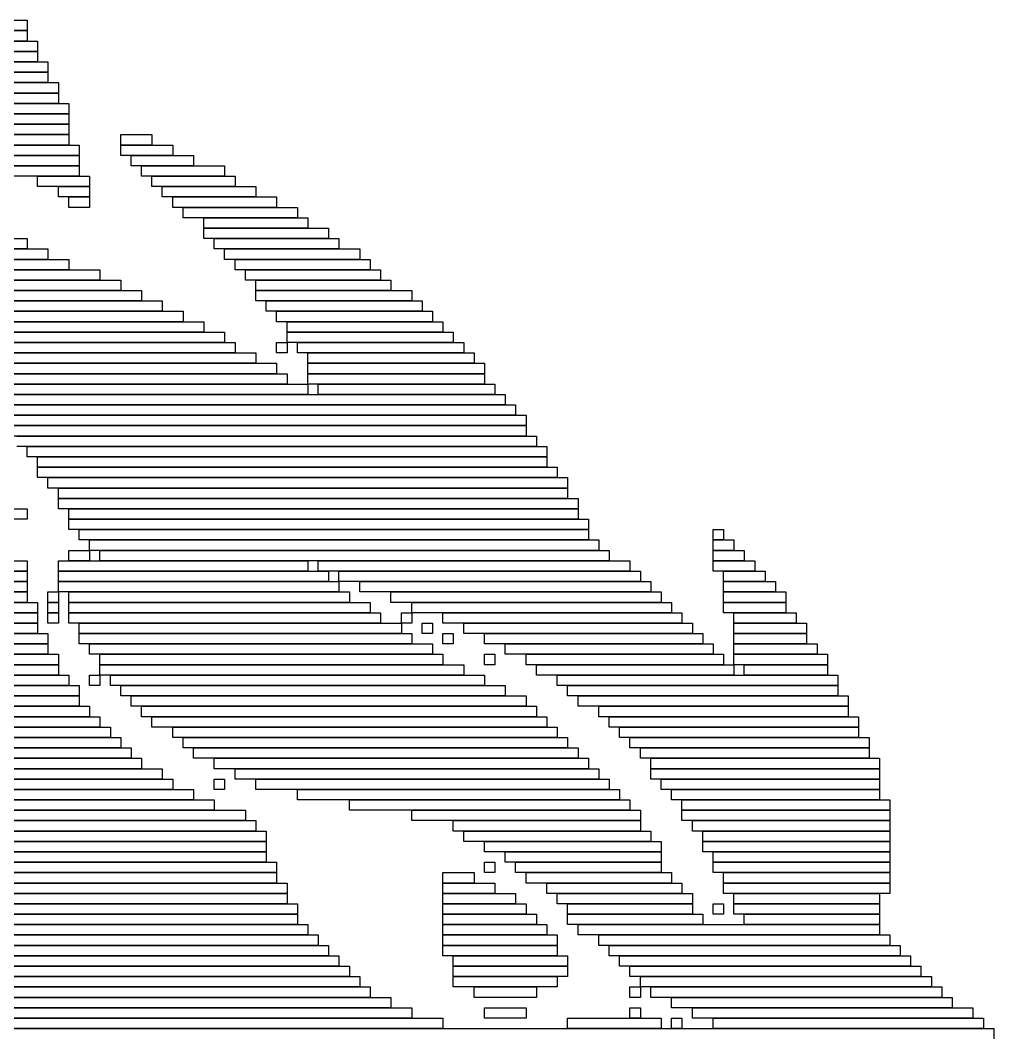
# Model space of a CAD drawing. Extents: x 335 to 669, y 335 to 672.
# Drawn here: x 521.3 to 615, y 493.5 to 591 of the extents above; entities that cross this region are included whole.
import ezdxf

# ---------------------------------------------------------------- set-up
doc = ezdxf.new("R2010")
doc.units = 0

msp = doc.modelspace()

# ---------------------------------------------------------------- linework, layer by layer
for p, q in [((486, 591), (522, 591)), ((522, 591), (522, 590)), ((522, 590), (486, 590)), ((486, 590), (522, 590)), ((522, 590), (522, 589)), ((522, 589), (486, 589)), ((487, 589), (523, 589)), ((523, 589), (523, 588)), ((523, 588), (487, 588)), ((487, 588), (523, 588)), ((523, 588), (523, 587)), ((523, 587), (487, 587)), ((488, 587), (524, 587)), ((524, 587), (524, 586)), ((524, 586), (488, 586)), ((488, 586), (524, 586)), ((524, 586), (524, 585)), ((524, 585), (488, 585)), ((488, 585), (525, 585)), ((525, 585), (525, 584)), ((525, 584), (488, 584)), ((489, 584), (525, 584)), ((525, 584), (525, 583)), ((525, 583), (489, 583)), ((494, 583), (526, 583)), ((526, 583), (526, 582)), ((526, 582), (494, 582)), ((504, 582), (526, 582)), ((526, 582), (526, 581)), ((526, 581), (504, 581)), ((508, 581), (526, 581)), ((526, 581), (526, 580)), ((526, 580), (508, 580)), ((511, 580), (526, 580)), ((526, 580), (526, 579)), ((531, 580), (534, 580)), ((531, 579), (531, 580)), ((534, 580), (534, 579)), ((526, 579), (511, 579)), ((514, 579), (527, 579)), ((527, 579), (527, 578)), ((534, 579), (531, 579)), ((531, 579), (536, 579)), ((531, 578), (531, 579)), ((536, 579), (536, 578)), ((527, 578), (514, 578)), ((517, 578), (527, 578)), ((527, 578), (527, 577)), ((536, 578), (531, 578)), ((532, 578), (538, 578)), ((532, 577), (532, 578)), ((538, 578), (538, 577)), ((527, 577), (517, 577)), ((520, 577), (527, 577)), ((527, 577), (527, 576)), ((538, 577), (532, 577)), ((533, 577), (541, 577)), ((533, 576), (533, 577)), ((541, 577), (541, 576)), ((527, 576), (520, 576)), ((523, 576), (528, 576)), ((523, 575), (523, 576)), ((528, 576), (528, 575)), ((541, 576), (533, 576)), ((534, 576), (542, 576)), ((534, 575), (534, 576)), ((542, 576), (542, 575)), ((528, 575), (523, 575)), ((525, 575), (528, 575)), ((525, 574), (525, 575)), ((528, 575), (528, 574)), ((542, 575), (534, 575)), ((535, 575), (544, 575)), ((535, 574), (535, 575)), ((544, 575), (544, 574)), ((528, 574), (525, 574)), ((526, 574), (528, 574)), ((526, 573), (526, 574)), ((528, 574), (528, 573)), ((544, 574), (535, 574)), ((536, 574), (546, 574)), ((536, 573), (536, 574)), ((546, 574), (546, 573)), ((528, 573), (526, 573)), ((546, 573), (536, 573)), ((537, 573), (548, 573)), ((537, 572), (537, 573)), ((548, 573), (548, 572)), ((548, 572), (537, 572)), ((539, 572), (549, 572)), ((539, 571), (539, 572)), ((549, 572), (549, 571)), ((549, 571), (539, 571)), ((539, 571), (551, 571)), ((539, 570), (539, 571)), ((551, 571), (551, 570)), ((500, 570), (522, 570)), ((522, 570), (522, 569)), ((551, 570), (539, 570)), ((540, 570), (552, 570)), ((540, 569), (540, 570)), ((552, 570), (552, 569)), ((522, 569), (500, 569)), ((501, 569), (524, 569)), ((524, 569), (524, 568)), ((552, 569), (540, 569)), ((541, 569), (554, 569)), ((541, 568), (541, 569)), ((554, 569), (554, 568)), ((524, 568), (501, 568)), ((502, 568), (526, 568)), ((526, 568), (526, 567)), ((554, 568), (541, 568)), ((542, 568), (555, 568)), ((542, 567), (542, 568)), ((555, 568), (555, 567)), ((526, 567), (502, 567)), ((503, 567), (529, 567)), ((529, 567), (529, 566)), ((555, 567), (542, 567)), ((543, 567), (556, 567)), ((543, 566), (543, 567)), ((556, 567), (556, 566)), ((529, 566), (503, 566)), ((504, 566), (531, 566)), ((531, 566), (531, 565)), ((556, 566), (543, 566)), ((544, 566), (557, 566)), ((544, 565), (544, 566)), ((557, 566), (557, 565)), ((531, 565), (504, 565)), ((505, 565), (533, 565)), ((533, 565), (533, 564)), ((557, 565), (544, 565)), ((544, 565), (559, 565)), ((544, 564), (544, 565)), ((559, 565), (559, 564)), ((533, 564), (505, 564)), ((507, 564), (535, 564)), ((535, 564), (535, 563)), ((559, 564), (544, 564)), ((545, 564), (560, 564)), ((545, 563), (545, 564)), ((560, 564), (560, 563)), ((535, 563), (507, 563)), ((508, 563), (537, 563)), ((537, 563), (537, 562)), ((560, 563), (545, 563)), ((546, 563), (561, 563)), ((546, 562), (546, 563)), ((561, 563), (561, 562)), ((537, 562), (508, 562)), ((509, 562), (539, 562)), ((539, 562), (539, 561)), ((561, 562), (546, 562)), ((547, 562), (562, 562)), ((547, 561), (547, 562)), ((562, 562), (562, 561)), ((539, 561), (509, 561)), ((510, 561), (541, 561)), ((541, 561), (541, 560)), ((562, 561), (547, 561)), ((547, 561), (563, 561)), ((547, 560), (547, 561)), ((563, 561), (563, 560)), ((541, 560), (510, 560)), ((511, 560), (542, 560)), ((542, 560), (542, 559)), ((546, 560), (547, 560)), ((546, 559), (546, 560)), ((563, 560), (547, 560)), ((547, 560), (547, 559)), ((548, 560), (564, 560)), ((548, 559), (548, 560)), ((564, 560), (564, 559)), ((542, 559), (511, 559)), ((512, 559), (544, 559)), ((544, 559), (544, 558)), ((547, 559), (546, 559)), ((564, 559), (548, 559)), ((549, 559), (565, 559)), ((549, 558), (549, 559)), ((565, 559), (565, 558)), ((544, 558), (512, 558)), ((514, 558), (546, 558)), ((546, 558), (546, 557)), ((565, 558), (549, 558)), ((549, 558), (566, 558)), ((549, 557), (549, 558)), ((566, 558), (566, 557)), ((546, 557), (514, 557)), ((515, 557), (547, 557)), ((547, 557), (547, 556)), ((566, 557), (549, 557)), ((549, 557), (566, 557)), ((549, 556), (549, 557)), ((566, 557), (566, 556)), ((547, 556), (515, 556)), ((515, 556), (549, 556)), ((566, 556), (549, 556)), ((549, 556), (549, 555)), ((550, 556), (567, 556)), ((550, 555), (550, 556)), ((567, 556), (567, 555)), ((549, 555), (515, 555)), ((516, 555), (568, 555)), ((567, 555), (550, 555)), ((568, 555), (568, 554)), ((568, 554), (516, 554)), ((517, 554), (569, 554)), ((569, 554), (569, 553)), ((569, 553), (517, 553)), ((518, 553), (570, 553)), ((570, 553), (570, 552)), ((570, 552), (518, 552)), ((520, 552), (570, 552)), ((570, 552), (570, 551)), ((570, 551), (520, 551)), ((521, 551), (571, 551)), ((571, 551), (571, 550)), ((571, 550), (521, 550)), ((522, 550), (572, 550)), ((522, 549), (522, 550)), ((572, 550), (572, 549)), ((572, 549), (522, 549)), ((523, 549), (572, 549)), ((523, 548), (523, 549)), ((572, 549), (572, 548)), ((572, 548), (523, 548)), ((523, 548), (573, 548)), ((523, 547), (523, 548)), ((573, 548), (573, 547)), ((573, 547), (523, 547)), ((524, 547), (574, 547)), ((524, 546), (524, 547)), ((574, 547), (574, 546)), ((574, 546), (524, 546)), ((525, 546), (574, 546)), ((525, 545), (525, 546)), ((574, 546), (574, 545)), ((574, 545), (525, 545)), ((525, 545), (575, 545)), ((525, 544), (525, 545)), ((575, 545), (575, 544)), ((461, 544), (522, 544)), ((522, 544), (522, 543)), ((575, 544), (525, 544)), ((526, 544), (575, 544)), ((526, 543), (526, 544)), ((575, 544), (575, 543)), ((522, 543), (461, 543)), ((575, 543), (526, 543)), ((526, 543), (576, 543)), ((526, 542), (526, 543)), ((576, 543), (576, 542)), ((576, 542), (526, 542)), ((527, 542), (576, 542)), ((527, 541), (527, 542)), ((576, 542), (576, 541)), ((588, 542), (589, 542)), ((588, 541), (588, 542)), ((589, 542), (589, 541)), ((576, 541), (527, 541)), ((528, 541), (577, 541)), ((528, 540), (528, 541)), ((577, 541), (577, 540)), ((589, 541), (588, 541)), ((588, 541), (590, 541)), ((588, 540), (588, 541)), ((590, 541), (590, 540)), ((526, 540), (528, 540)), ((526, 539), (526, 540)), ((577, 540), (528, 540)), ((528, 540), (528, 539)), ((529, 540), (578, 540)), ((529, 539), (529, 540)), ((578, 540), (578, 539)), ((590, 540), (588, 540)), ((588, 540), (591, 540)), ((588, 539), (588, 540)), ((591, 540), (591, 539)), ((467, 539), (522, 539)), ((522, 539), (522, 538)), ((525, 539), (549, 539)), ((525, 538), (525, 539)), ((528, 539), (526, 539)), ((578, 539), (529, 539)), ((549, 539), (549, 538)), ((550, 539), (580, 539)), ((550, 538), (550, 539)), ((580, 539), (580, 538)), ((591, 539), (588, 539)), ((588, 539), (592, 539)), ((588, 538), (588, 539)), ((592, 539), (592, 538)), ((522, 538), (467, 538)), ((469, 538), (522, 538)), ((522, 538), (522, 537)), ((549, 538), (525, 538)), ((525, 538), (551, 538)), ((525, 537), (525, 538)), ((580, 538), (550, 538)), ((551, 538), (551, 537)), ((552, 538), (581, 538)), ((552, 537), (552, 538)), ((581, 538), (581, 537)), ((592, 538), (588, 538)), ((589, 538), (593, 538)), ((589, 537), (589, 538)), ((593, 538), (593, 537)), ((522, 537), (469, 537)), ((472, 537), (522, 537)), ((522, 537), (522, 536)), ((551, 537), (525, 537)), ((525, 537), (552, 537)), ((525, 536), (525, 537)), ((581, 537), (552, 537)), ((552, 537), (552, 536)), ((554, 537), (582, 537)), ((554, 536), (554, 537)), ((582, 537), (582, 536)), ((593, 537), (589, 537)), ((589, 537), (594, 537)), ((589, 536), (589, 537)), ((594, 537), (594, 536)), ((522, 536), (472, 536)), ((475, 536), (522, 536)), ((522, 536), (522, 535)), ((524, 536), (525, 536)), ((524, 535), (524, 536)), ((552, 536), (525, 536)), ((525, 536), (525, 535)), ((526, 536), (553, 536)), ((526, 535), (526, 536)), ((553, 536), (553, 535)), ((582, 536), (554, 536)), ((557, 536), (583, 536)), ((557, 535), (557, 536)), ((583, 536), (583, 535)), ((594, 536), (589, 536)), ((589, 536), (595, 536)), ((589, 535), (589, 536)), ((595, 536), (595, 535)), ((522, 535), (475, 535)), ((479, 535), (523, 535)), ((523, 535), (523, 534)), ((525, 535), (524, 535)), ((524, 535), (525, 535)), ((524, 534), (524, 535)), ((525, 535), (525, 534)), ((553, 535), (526, 535)), ((526, 535), (555, 535)), ((526, 534), (526, 535)), ((555, 535), (555, 534)), ((583, 535), (557, 535)), ((559, 535), (584, 535)), ((559, 534), (559, 535)), ((584, 535), (584, 534)), ((595, 535), (589, 535)), ((589, 535), (595, 535)), ((589, 534), (589, 535)), ((595, 535), (595, 534)), ((523, 534), (479, 534)), ((481, 534), (523, 534)), ((523, 534), (523, 533)), ((525, 534), (524, 534)), ((524, 534), (525, 534)), ((524, 533), (524, 534)), ((525, 534), (525, 533)), ((555, 534), (526, 534)), ((526, 534), (556, 534)), ((526, 533), (526, 534)), ((556, 534), (556, 533)), ((558, 534), (559, 534)), ((558, 533), (558, 534)), ((584, 534), (559, 534)), ((559, 534), (559, 533)), ((562, 534), (585, 534)), ((562, 533), (562, 534)), ((585, 534), (585, 533)), ((595, 534), (589, 534)), ((590, 534), (596, 534)), ((590, 533), (590, 534)), ((596, 534), (596, 533)), ((523, 533), (481, 533)), ((484, 533), (523, 533)), ((523, 533), (523, 532)), ((525, 533), (524, 533)), ((556, 533), (526, 533)), ((527, 533), (558, 533)), ((527, 532), (527, 533)), ((559, 533), (558, 533)), ((558, 533), (558, 532)), ((560, 533), (561, 533)), ((560, 532), (560, 533)), ((561, 533), (561, 532)), ((585, 533), (562, 533)), ((564, 533), (586, 533)), ((564, 532), (564, 533)), ((586, 533), (586, 532)), ((596, 533), (590, 533)), ((590, 533), (597, 533)), ((590, 532), (590, 533)), ((597, 533), (597, 532)), ((523, 532), (484, 532)), ((486, 532), (524, 532)), ((524, 532), (524, 531)), ((558, 532), (527, 532)), ((527, 532), (559, 532)), ((527, 531), (527, 532)), ((559, 532), (559, 531)), ((561, 532), (560, 532)), ((562, 532), (563, 532)), ((562, 531), (562, 532)), ((563, 532), (563, 531)), ((586, 532), (564, 532)), ((566, 532), (587, 532)), ((566, 531), (566, 532)), ((587, 532), (587, 531)), ((597, 532), (590, 532)), ((590, 532), (597, 532)), ((590, 531), (590, 532)), ((597, 532), (597, 531)), ((524, 531), (486, 531)), ((488, 531), (524, 531)), ((524, 531), (524, 530)), ((559, 531), (527, 531)), ((528, 531), (561, 531)), ((528, 530), (528, 531)), ((561, 531), (561, 530)), ((563, 531), (562, 531)), ((587, 531), (566, 531)), ((568, 531), (588, 531)), ((568, 530), (568, 531)), ((588, 531), (588, 530)), ((597, 531), (590, 531)), ((590, 531), (598, 531)), ((590, 530), (590, 531)), ((598, 531), (598, 530)), ((524, 530), (488, 530)), ((489, 530), (525, 530)), ((525, 530), (525, 529)), ((561, 530), (528, 530)), ((529, 530), (562, 530)), ((529, 529), (529, 530)), ((562, 530), (562, 529)), ((566, 530), (567, 530)), ((566, 529), (566, 530)), ((567, 530), (567, 529)), ((588, 530), (568, 530)), ((570, 530), (589, 530)), ((570, 529), (570, 530)), ((589, 530), (589, 529)), ((598, 530), (590, 530)), ((590, 530), (599, 530)), ((590, 529), (590, 530)), ((599, 530), (599, 529)), ((525, 529), (489, 529)), ((490, 529), (525, 529)), ((525, 529), (525, 528)), ((562, 529), (529, 529)), ((529, 529), (564, 529)), ((529, 528), (529, 529)), ((564, 529), (564, 528)), ((567, 529), (566, 529)), ((589, 529), (570, 529)), ((571, 529), (590, 529)), ((571, 528), (571, 529)), ((599, 529), (590, 529)), ((590, 529), (590, 528)), ((591, 529), (599, 529)), ((591, 528), (591, 529)), ((599, 529), (599, 528)), ((525, 528), (490, 528)), ((492, 528), (526, 528)), ((526, 528), (526, 527)), ((528, 528), (529, 528)), ((528, 527), (528, 528)), ((564, 528), (529, 528)), ((529, 528), (529, 527)), ((530, 528), (566, 528)), ((530, 527), (530, 528)), ((566, 528), (566, 527)), ((590, 528), (571, 528)), ((573, 528), (600, 528)), ((573, 527), (573, 528)), ((599, 528), (591, 528)), ((600, 528), (600, 527)), ((526, 527), (492, 527)), ((493, 527), (527, 527)), ((527, 527), (527, 526)), ((529, 527), (528, 527)), ((566, 527), (530, 527)), ((531, 527), (568, 527)), ((531, 526), (531, 527)), ((568, 527), (568, 526)), ((600, 527), (573, 527)), ((574, 527), (600, 527)), ((574, 526), (574, 527)), ((600, 527), (600, 526)), ((527, 526), (493, 526)), ((494, 526), (527, 526)), ((527, 526), (527, 525)), ((568, 526), (531, 526)), ((532, 526), (570, 526)), ((532, 525), (532, 526)), ((570, 526), (570, 525)), ((600, 526), (574, 526)), ((575, 526), (601, 526)), ((575, 525), (575, 526)), ((601, 526), (601, 525)), ((442, 525), (528, 525)), ((527, 525), (494, 525)), ((528, 525), (528, 524)), ((570, 525), (532, 525)), ((533, 525), (571, 525)), ((533, 524), (533, 525)), ((571, 525), (571, 524)), ((601, 525), (575, 525)), ((577, 525), (601, 525)), ((577, 524), (577, 525)), ((601, 525), (601, 524)), ((528, 524), (442, 524)), ((443, 524), (529, 524)), ((529, 524), (529, 523)), ((571, 524), (533, 524)), ((534, 524), (572, 524)), ((534, 523), (534, 524)), ((572, 524), (572, 523)), ((601, 524), (577, 524)), ((578, 524), (602, 524)), ((578, 523), (578, 524)), ((602, 524), (602, 523)), ((529, 523), (443, 523)), ((444, 523), (530, 523)), ((530, 523), (530, 522)), ((572, 523), (534, 523)), ((536, 523), (573, 523)), ((536, 522), (536, 523)), ((573, 523), (573, 522)), ((602, 523), (578, 523)), ((579, 523), (602, 523)), ((579, 522), (579, 523)), ((602, 523), (602, 522)), ((530, 522), (444, 522)), ((445, 522), (531, 522)), ((531, 522), (531, 521)), ((573, 522), (536, 522)), ((537, 522), (574, 522)), ((537, 521), (537, 522)), ((574, 522), (574, 521)), ((602, 522), (579, 522)), ((580, 522), (603, 522)), ((580, 521), (580, 522)), ((603, 522), (603, 521)), ((531, 521), (445, 521)), ((446, 521), (532, 521)), ((532, 521), (532, 520)), ((574, 521), (537, 521)), ((538, 521), (575, 521)), ((538, 520), (538, 521)), ((575, 521), (575, 520)), ((603, 521), (580, 521)), ((581, 521), (603, 521)), ((581, 520), (581, 521)), ((603, 521), (603, 520)), ((532, 520), (446, 520)), ((448, 520), (533, 520)), ((533, 520), (533, 519)), ((575, 520), (538, 520)), ((540, 520), (576, 520)), ((540, 519), (540, 520)), ((576, 520), (576, 519)), ((603, 520), (581, 520)), ((582, 520), (604, 520)), ((582, 519), (582, 520)), ((604, 520), (604, 519)), ((533, 519), (448, 519)), ((449, 519), (535, 519)), ((535, 519), (535, 518)), ((576, 519), (540, 519)), ((542, 519), (577, 519)), ((542, 518), (542, 519)), ((577, 519), (577, 518)), ((604, 519), (582, 519)), ((582, 519), (604, 519)), ((582, 518), (582, 519)), ((604, 519), (604, 518)), ((535, 518), (449, 518)), ((451, 518), (536, 518)), ((536, 518), (536, 517)), ((540, 518), (541, 518)), ((540, 517), (540, 518)), ((541, 518), (541, 517)), ((577, 518), (542, 518)), ((544, 518), (578, 518)), ((544, 517), (544, 518)), ((578, 518), (578, 517)), ((604, 518), (582, 518)), ((583, 518), (604, 518)), ((583, 517), (583, 518)), ((604, 518), (604, 517)), ((536, 517), (451, 517)), ((452, 517), (538, 517)), ((538, 517), (538, 516)), ((541, 517), (540, 517)), ((578, 517), (544, 517)), ((548, 517), (579, 517)), ((548, 516), (548, 517)), ((579, 517), (579, 516)), ((604, 517), (583, 517)), ((584, 517), (604, 517)), ((584, 516), (584, 517)), ((604, 517), (604, 516)), ((538, 516), (452, 516)), ((454, 516), (540, 516)), ((540, 516), (540, 515)), ((579, 516), (548, 516)), ((553, 516), (580, 516)), ((553, 515), (553, 516)), ((580, 516), (580, 515)), ((604, 516), (584, 516)), ((585, 516), (605, 516)), ((585, 515), (585, 516)), ((605, 516), (605, 515)), ((540, 515), (454, 515)), ((456, 515), (543, 515)), ((543, 515), (543, 514)), ((580, 515), (553, 515)), ((559, 515), (581, 515)), ((559, 514), (559, 515)), ((581, 515), (581, 514)), ((605, 515), (585, 515)), ((585, 515), (605, 515)), ((585, 514), (585, 515)), ((605, 515), (605, 514)), ((543, 514), (456, 514)), ((459, 514), (544, 514)), ((544, 514), (544, 513)), ((581, 514), (559, 514)), ((563, 514), (581, 514)), ((563, 513), (563, 514)), ((581, 514), (581, 513)), ((605, 514), (585, 514)), ((586, 514), (605, 514)), ((586, 513), (586, 514)), ((605, 514), (605, 513)), ((544, 513), (459, 513)), ((462, 513), (545, 513)), ((545, 513), (545, 512)), ((581, 513), (563, 513)), ((564, 513), (582, 513)), ((564, 512), (564, 513)), ((582, 513), (582, 512)), ((605, 513), (586, 513)), ((587, 513), (605, 513)), ((587, 512), (587, 513)), ((605, 513), (605, 512)), ((545, 512), (462, 512)), ((465, 512), (545, 512)), ((545, 512), (545, 511)), ((582, 512), (564, 512)), ((566, 512), (583, 512)), ((566, 511), (566, 512)), ((583, 512), (583, 511)), ((605, 512), (587, 512)), ((587, 512), (605, 512)), ((587, 511), (587, 512)), ((605, 512), (605, 511)), ((545, 511), (465, 511)), ((469, 511), (545, 511)), ((545, 511), (545, 510)), ((583, 511), (566, 511)), ((568, 511), (583, 511)), ((568, 510), (568, 511)), ((583, 511), (583, 510)), ((605, 511), (587, 511)), ((588, 511), (605, 511)), ((588, 510), (588, 511)), ((605, 511), (605, 510)), ((545, 510), (469, 510)), ((474, 510), (546, 510)), ((546, 510), (546, 509)), ((566, 510), (567, 510)), ((566, 509), (566, 510)), ((567, 510), (567, 509)), ((583, 510), (568, 510)), ((569, 510), (583, 510)), ((569, 509), (569, 510)), ((583, 510), (583, 509)), ((605, 510), (588, 510)), ((588, 510), (605, 510)), ((588, 509), (588, 510)), ((605, 510), (605, 509)), ((546, 509), (474, 509)), ((477, 509), (546, 509)), ((546, 509), (546, 508)), ((562, 509), (565, 509)), ((562, 508), (562, 509)), ((565, 509), (565, 508)), ((567, 509), (566, 509)), ((583, 509), (569, 509)), ((570, 509), (584, 509)), ((570, 508), (570, 509)), ((584, 509), (584, 508)), ((605, 509), (588, 509)), ((589, 509), (605, 509)), ((589, 508), (589, 509)), ((605, 509), (605, 508)), ((546, 508), (477, 508)), ((479, 508), (547, 508)), ((547, 508), (547, 507)), ((565, 508), (562, 508)), ((562, 508), (567, 508)), ((562, 507), (562, 508)), ((567, 508), (567, 507)), ((584, 508), (570, 508)), ((572, 508), (585, 508)), ((572, 507), (572, 508)), ((585, 508), (585, 507)), ((605, 508), (589, 508)), ((589, 508), (605, 508)), ((589, 507), (589, 508)), ((605, 508), (605, 507)), ((547, 507), (479, 507)), ((481, 507), (547, 507)), ((547, 507), (547, 506)), ((567, 507), (562, 507)), ((562, 507), (569, 507)), ((562, 506), (562, 507)), ((569, 507), (569, 506)), ((585, 507), (572, 507)), ((573, 507), (586, 507)), ((573, 506), (573, 507)), ((586, 507), (586, 506)), ((605, 507), (589, 507)), ((590, 507), (604, 507)), ((590, 506), (590, 507)), ((604, 507), (604, 506)), ((547, 506), (481, 506)), ((483, 506), (548, 506)), ((548, 506), (548, 505)), ((569, 506), (562, 506)), ((562, 506), (570, 506)), ((562, 505), (562, 506)), ((570, 506), (570, 505)), ((586, 506), (573, 506)), ((574, 506), (586, 506)), ((574, 505), (574, 506)), ((586, 506), (586, 505)), ((588, 506), (589, 506)), ((588, 505), (588, 506)), ((589, 506), (589, 505)), ((604, 506), (590, 506)), ((590, 506), (604, 506)), ((590, 505), (590, 506)), ((604, 506), (604, 505)), ((548, 505), (483, 505)), ((485, 505), (548, 505)), ((548, 505), (548, 504)), ((570, 505), (562, 505)), ((562, 505), (571, 505)), ((562, 504), (562, 505)), ((571, 505), (571, 504)), ((586, 505), (574, 505)), ((574, 505), (587, 505)), ((574, 504), (574, 505)), ((587, 505), (587, 504)), ((589, 505), (588, 505)), ((604, 505), (590, 505)), ((591, 505), (604, 505)), ((591, 504), (591, 505)), ((604, 505), (604, 504)), ((548, 504), (485, 504)), ((486, 504), (549, 504)), ((549, 504), (549, 503)), ((571, 504), (562, 504)), ((562, 504), (572, 504)), ((562, 503), (562, 504)), ((572, 504), (572, 503)), ((587, 504), (574, 504)), ((575, 504), (604, 504)), ((575, 503), (575, 504)), ((604, 504), (591, 504)), ((604, 504), (604, 503)), ((549, 503), (486, 503)), ((487, 503), (550, 503)), ((550, 503), (550, 502)), ((572, 503), (562, 503)), ((562, 503), (573, 503)), ((562, 502), (562, 503)), ((573, 503), (573, 502)), ((604, 503), (575, 503)), ((577, 503), (605, 503)), ((577, 502), (577, 503)), ((605, 503), (605, 502)), ((550, 502), (487, 502)), ((488, 502), (551, 502)), ((551, 502), (551, 501)), ((573, 502), (562, 502)), ((562, 502), (573, 502)), ((562, 501), (562, 502)), ((573, 502), (573, 501)), ((605, 502), (577, 502)), ((578, 502), (606, 502)), ((578, 501), (578, 502)), ((606, 502), (606, 501)), ((551, 501), (488, 501)), ((489, 501), (552, 501)), ((552, 501), (552, 500)), ((573, 501), (562, 501)), ((563, 501), (574, 501)), ((563, 500), (563, 501)), ((574, 501), (574, 500)), ((606, 501), (578, 501)), ((579, 501), (607, 501)), ((579, 500), (579, 501)), ((607, 501), (607, 500)), ((552, 500), (489, 500)), ((490, 500), (553, 500)), ((553, 500), (553, 499)), ((574, 500), (563, 500)), ((563, 500), (574, 500)), ((563, 499), (563, 500)), ((574, 500), (574, 499)), ((607, 500), (579, 500)), ((580, 500), (608, 500)), ((580, 499), (580, 500)), ((608, 500), (608, 499)), ((473, 499), (554, 499)), ((553, 499), (490, 499)), ((554, 499), (554, 498)), ((574, 499), (563, 499)), ((563, 499), (573, 499)), ((563, 498), (563, 499)), ((573, 499), (573, 498)), ((608, 499), (580, 499)), ((581, 499), (609, 499)), ((581, 498), (581, 499)), ((609, 499), (609, 498)), ((464, 498), (555, 498)), ((554, 498), (473, 498)), ((555, 498), (555, 497)), ((573, 498), (563, 498)), ((565, 498), (571, 498)), ((565, 497), (565, 498)), ((571, 498), (571, 497)), ((580, 498), (581, 498)), ((580, 497), (580, 498)), ((609, 498), (581, 498)), ((581, 498), (581, 497)), ((582, 498), (610, 498)), ((582, 497), (582, 498)), ((610, 498), (610, 497)), ((443, 497), (557, 497)), ((555, 497), (464, 497)), ((557, 497), (557, 496)), ((571, 497), (565, 497)), ((581, 497), (580, 497)), ((610, 497), (582, 497)), ((584, 497), (611, 497)), ((584, 496), (584, 497)), ((611, 497), (611, 496)), ((438, 496), (559, 496)), ((557, 496), (443, 496)), ((559, 496), (559, 495)), ((566, 496), (570, 496)), ((566, 495), (566, 496)), ((570, 496), (570, 495)), ((580, 496), (581, 496)), ((580, 495), (580, 496)), ((581, 496), (581, 495)), ((611, 496), (584, 496)), ((586, 496), (613, 496)), ((586, 495), (586, 496)), ((613, 496), (613, 495)), ((436, 495), (562, 495)), ((559, 495), (438, 495)), ((562, 495), (562, 494)), ((570, 495), (566, 495)), ((574, 495), (583, 495)), ((574, 494), (574, 495)), ((581, 495), (580, 495)), ((583, 495), (583, 494)), ((584, 495), (585, 495)), ((584, 494), (584, 495)), ((585, 495), (585, 494)), ((613, 495), (586, 495)), ((588, 495), (614, 495)), ((588, 494), (588, 495)), ((614, 495), (614, 494)), ((562, 494), (436, 494)), ((436, 494), (615, 494)), ((583, 494), (574, 494)), ((585, 494), (584, 494)), ((614, 494), (588, 494)), ((615, 494), (615, 493))]:
    msp.add_line(p, q)

doc.saveas('drawing.dxf')
